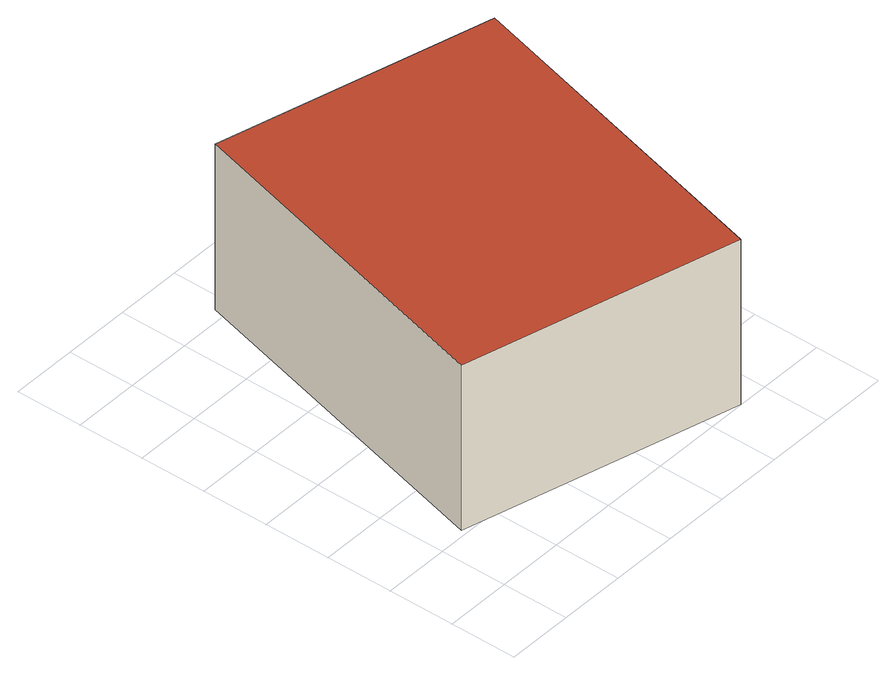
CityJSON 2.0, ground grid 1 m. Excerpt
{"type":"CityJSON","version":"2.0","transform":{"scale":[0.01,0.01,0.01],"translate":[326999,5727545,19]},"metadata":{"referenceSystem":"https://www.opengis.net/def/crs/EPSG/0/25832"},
"CityObjects":{
"building1":{"type":"Building","attributes":{"Geometrietyp2DReferenz":"3000","Gemeindeschluessel":"05170048","function":"31001_2724","roofType":"1000","measuredHeight":2.64},"geometry":[{"type":"Solid","lod":"2","boundaries":[[[[0,1,2,3]],[[4,5,1,0]],[[6,7,5,4]],[[3,2,7,6]],[[4,0,3,6]],[[1,5,7,2]]]],"semantics":{"surfaces":[{"type":"WallSurface"},{"type":"RoofSurface"},{"type":"GroundSurface"}],"values":[[0,0,0,0,1,2]]}}]}
},
"vertices":[
[456,1,297],[456,1,32],[589,510,32],[589,510,297],[47,108,297],[47,108,32],[179,617,297],[179,617,32]
]}
